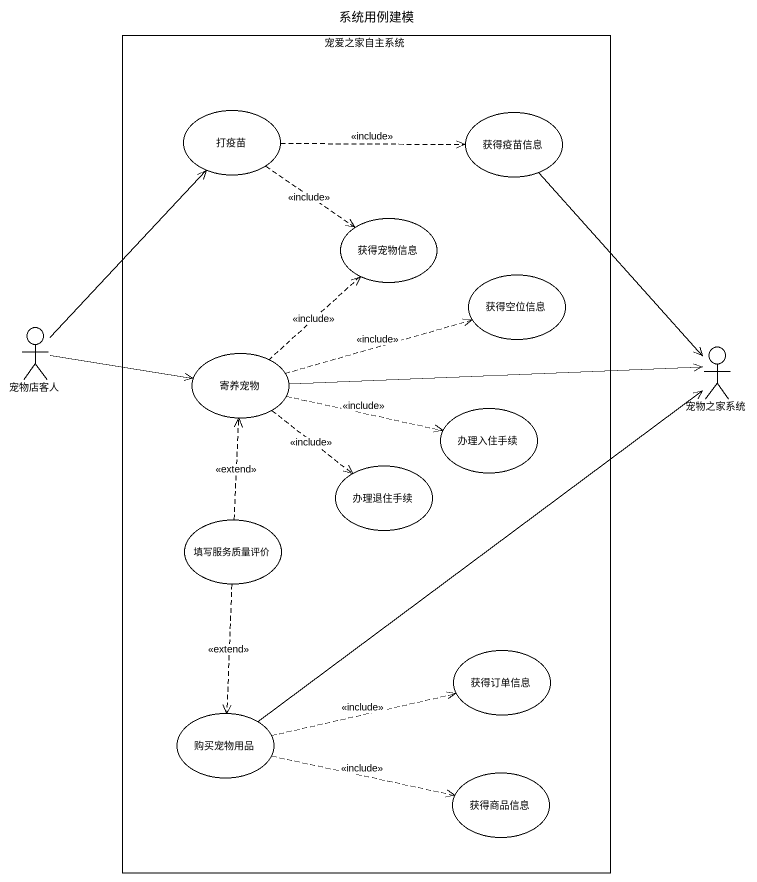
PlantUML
@startuml
title 系统用例建模
rectangle 宠爱之家自主系统 {
  usecase 打疫苗
  usecase 获得疫苗信息
  usecase 获得宠物信息
  usecase 获得空位信息
  usecase 寄养宠物
  usecase 办理入住手续
  usecase 办理退住手续
  usecase 填写服务质量评价
  usecase 获得订单信息
  usecase 购买宠物用品
  usecase 获得商品信息
}
actor 宠物店客人
actor 宠物之家系统
打疫苗 .right.> 获得疫苗信息 : <<include>>
打疫苗 ..> 获得宠物信息 : <<include>>
获得疫苗信息 --> 宠物之家系统
宠物店客人 -up-> 打疫苗
宠物店客人 -right-> 寄养宠物
寄养宠物 .up.> 获得宠物信息 : <<include>>
寄养宠物 .right.> 获得空位信息 : <<include>>
寄养宠物 -right-> 宠物之家系统
寄养宠物 .right.> 办理入住手续 : <<include>>
寄养宠物 ..> 办理退住手续 : <<include>>
填写服务质量评价 .up.> 寄养宠物 : <<extend>>
填写服务质量评价 ..> 购买宠物用品 : <<extend>>
购买宠物用品 -up-> 宠物之家系统
购买宠物用品 .right.> 获得订单信息 : <<include>>
购买宠物用品 .right.> 获得商品信息 : <<include>>
@enduml
